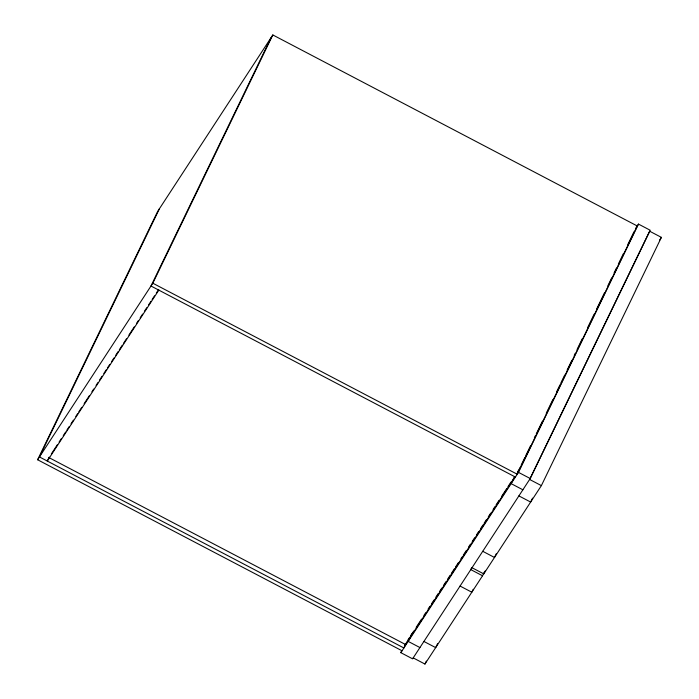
<?xml version="1.0" encoding="UTF-8"?>
<svg xmlns="http://www.w3.org/2000/svg" width="699" height="699" viewBox="0 0 699 699"><rect width="100%" height="100%" fill="white"/><g stroke="black" fill="none" stroke-linecap="round" stroke-linejoin="round"><path stroke-width="1.05" d="M37.615 459.759L157.625 211.5L272.828 34.95L637.261 225.978L517.251 474.237L152.819 283.209L37.615 459.759L402.047 650.786M159.468 208.678L39.45 456.936L403.882 647.973L406.801 641.935M49.192 457.12L47.287 461.043L158.813 290.137M270.994 37.763L150.984 286.022L515.408 477.059M152.819 283.209L272.828 34.95M635.653 228.433L638.484 224.099L650.245 230.268L530.226 478.527L412.576 658.825L400.815 652.665L401.768 650.699M404.415 645.876L405.368 643.919M411.807 633.871L408.172 641.394L419.924 647.554M514.438 476.762L511.118 483.629L522.878 489.789M413.188 657.89L424.94 664.05L426.364 661.105M516.832 474.114L520.152 467.247M521.105 465.281L524.897 457.434M525.849 455.468L530.585 445.656M534.386 437.81L535.329 435.844M536.282 433.878L542.45 421.121M546.242 413.275L552.883 399.54M556.675 391.685L559.995 384.817M560.947 382.851L564.74 375.005M567.116 370.103L571.861 360.282M574.229 355.38L575.181 353.414M577.077 349.491L582.293 338.7M587.51 327.901L594.15 314.166M596.527 309.264L604.591 292.575M607.912 285.708L611.704 277.861M614.072 272.951L616.448 268.049M618.344 264.126L623.56 253.326M627.833 244.501L634.002 231.745M471.738 567.649L470.785 569.615L482.546 575.775L484.442 571.852M400.815 652.665L518.475 472.358L638.484 224.099M437.565 643.692L435.669 647.615L423.909 641.455M473.24 589.266L471.825 592.21L460.064 586.05M472.017 567.737L483.769 573.896L485.193 570.952M496.395 553.538L494.49 557.461L482.738 551.301M532.542 498.134L530.646 502.057L518.894 495.897M541.375 485.622L661.385 237.363L649.624 231.203L529.615 479.462L541.375 485.622L483.769 573.896M51.342 453.939L57.309 444.8M59.1 442.065L61.486 438.404M63.268 435.66L65.654 432.008M66.851 430.182L69.236 426.521M71.027 423.786L73.412 420.125M75.798 416.473L77.589 413.729M78.777 411.903L81.757 407.334M84.142 403.673L89.516 395.451M91.901 391.789L93.683 389.055M96.069 385.394L97.86 382.65M99.651 379.915L102.037 376.254M103.828 373.511L106.213 369.858M107.401 368.032L109.787 364.371M111.578 361.628L113.963 357.975M115.754 355.232L118.14 351.58M119.337 349.753L122.316 345.184M123.505 343.349L126.493 338.779M128.878 335.127L134.243 326.905M136.628 323.244L138.419 320.5M140.211 317.765L142.596 314.104M144.378 311.361L146.764 307.709M148.555 304.965L150.94 301.313M152.137 299.478L154.523 295.826M156.305 293.082L158.69 289.43M659.594 240.107L661.385 237.363M407.814 640.162L409.605 637.418M410.794 635.592L413.773 631.022M416.158 627.361L421.532 619.139M423.917 615.478L425.708 612.743M428.094 609.082L429.876 606.339M431.667 603.604L434.053 599.943M435.844 597.199L438.229 593.547M439.426 591.721L441.812 588.06M443.594 585.316L445.979 581.664M447.771 578.921L450.156 575.268M451.353 573.442L454.333 568.872M455.521 567.038L458.509 562.468M460.894 558.816L462.083 556.989M463.28 555.163L466.259 550.594M468.645 546.933L470.436 544.189M472.227 541.454L474.612 537.793M476.395 535.05L478.78 531.397M480.571 528.654L482.957 525.001M484.154 523.167L486.539 519.514M488.33 516.771L490.715 513.118M493.101 509.457L494.883 506.723M496.08 504.888L499.06 500.318M501.445 496.666L506.819 488.444M508.007 486.609L510.986 482.039M517.548 471.991L518.745 470.156M515.285 476.351L405.551 644.522L48.956 457.6M424.94 664.05L482.546 575.775M518.475 472.358L530.226 478.527"/></g></svg>
